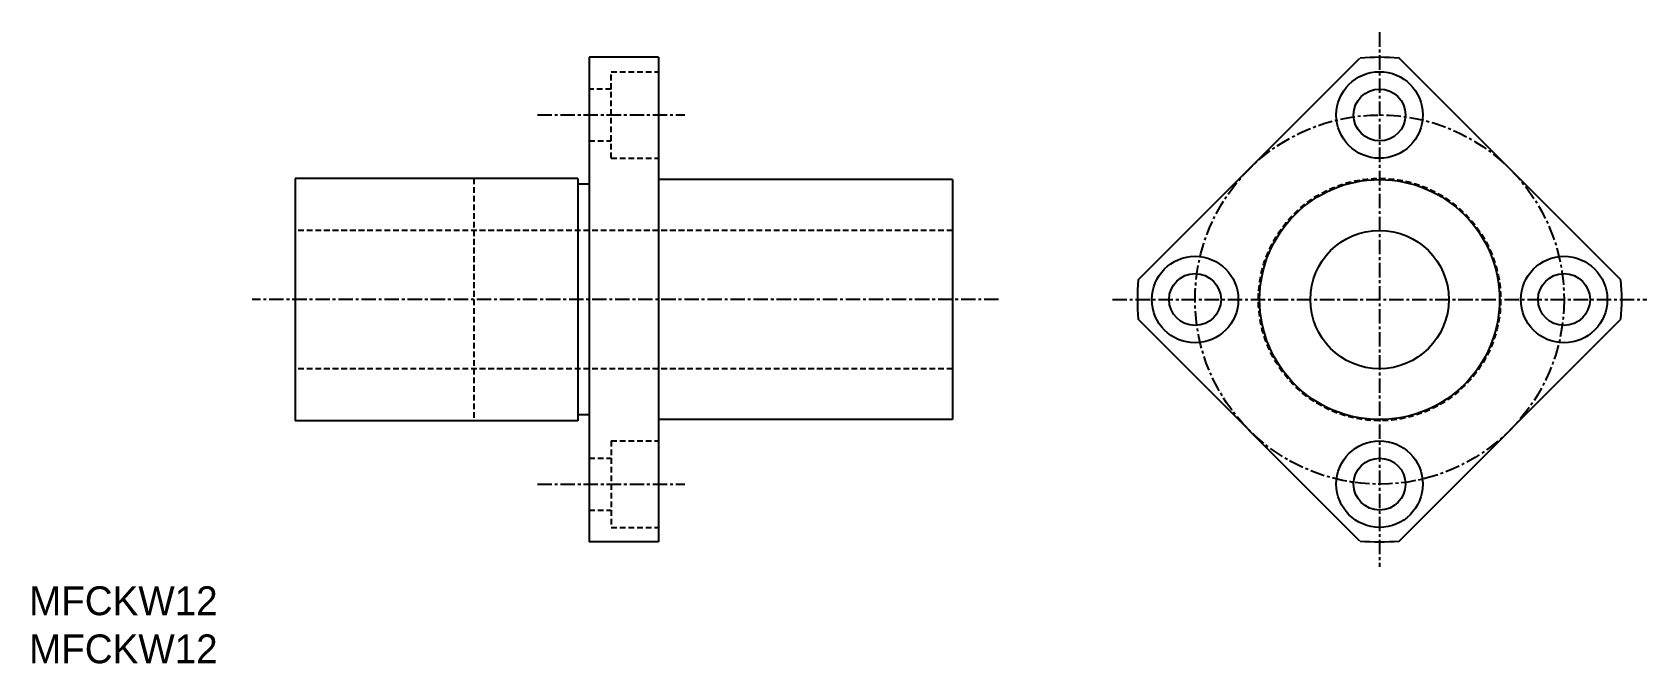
# Model space of a CAD drawing. Extents: x 10 to 150, y 10 to 65.
import ezdxf

# ---------------------------------------------------------------- set-up
doc = ezdxf.new("R2010")
doc.units = 0
doc.linetypes.add('CENTER', pattern=[2, 1.25, -0.25, 0.25, -0.25])
doc.linetypes.add('DASHED', pattern=[0.75, 0.5, -0.25])
doc.layers.get('0').update_dxf_attribs({"linetype": 'CONTINUOUS'})
doc.layers.add('CENTER', color=1, linetype='CENTER')

msp = doc.modelspace()

# ---------------------------------------------------------------- linework, layer by layer
at = {"color": 7, "linetype": 'CONTINUOUS'}
for p, q in [((58.57, 62.53), (58.57, 20.53)), ((64.57, 62.53), (58.57, 62.53)), ((64.57, 62.53), (64.57, 20.53)), ((106.18, 43.23), (125.41, 62.46)), ((148.04, 43.23), (128.81, 62.46)), ((33.07, 52.03), (33.07, 31.03)), ((57.57, 52.03), (33.07, 52.03)), ((57.57, 52.03), (57.57, 31.03)), ((90.07, 51.93), (64.57, 51.93)), ((90.07, 51.93), (90.07, 31.13)), ((58.57, 51.53), (57.57, 51.53)), ((125.41, 20.6), (106.18, 39.83)), ((128.81, 20.6), (148.04, 39.83)), ((57.57, 31.03), (33.07, 31.03)), ((58.57, 31.53), (57.57, 31.53)), ((90.07, 31.13), (64.57, 31.13)), ((64.57, 20.53), (58.57, 20.53))]:
    msp.add_line(p, q, dxfattribs=at)
at = {"color": 3, "linetype": 'DASHED'}
for p, q in [((60.47, 53.78), (60.47, 61.28)), ((60.47, 61.28), (64.57, 61.28)), ((60.47, 59.78), (58.57, 59.78)), ((58.57, 55.28), (60.47, 55.28)), ((60.47, 53.78), (64.57, 53.78)), ((48.57, 52.03), (48.57, 31.03)), ((90.07, 47.53), (33.07, 47.53)), ((90.07, 35.53), (33.07, 35.53)), ((60.47, 29.28), (60.47, 21.78)), ((60.47, 29.28), (64.57, 29.28)), ((58.57, 27.78), (60.47, 27.78)), ((58.57, 23.28), (60.47, 23.28)), ((60.47, 21.78), (64.57, 21.78))]:
    msp.add_line(p, q, dxfattribs=at)
at = {"color": 7, "linetype": 'CONTINUOUS'}
for centre, radius in [((127.11, 57.53), 3.75), ((127.11, 57.53), 2.25), ((127.11, 41.53), 10.4), ((127.11, 41.53), 6), ((111.11, 41.53), 3.75), ((143.11, 41.53), 3.75), ((111.11, 41.53), 2.25), ((143.11, 41.53), 2.25), ((127.11, 25.53), 3.75), ((127.11, 25.53), 2.25)]:
    msp.add_circle(centre, radius, dxfattribs=at)
at = {"color": 3, "linetype": 'DASHED'}
msp.add_circle((127.11, 41.53), 10.5, dxfattribs=at)
at = {"color": 7, "linetype": 'CONTINUOUS'}
for start, end in [(85.3676, 94.6324), (175.3676, 184.6324), (355.3676, 4.6324), (265.3676, 274.6324)]:
    msp.add_arc((127.11, 41.53), 21, start, end, dxfattribs=at)
at = {"layer": 'CENTER', "color": 1, "linetype": 'CENTER'}
for p, q in [((127.11, 64.7), (127.11, 18.36)), ((54.08, 57.53), (66.85, 57.53)), ((94.07, 41.53), (29.35, 41.53)), ((103.94, 41.53), (150.28, 41.53)), ((54.08, 25.53), (66.85, 25.53))]:
    msp.add_line(p, q, dxfattribs=at)
msp.add_circle((127.11, 41.53), 16, dxfattribs=at)

# ---------------------------------------------------------------- texts
at = {"color": 7, "linetype": 'CONTINUOUS'}
for p in [(10, 14.17), (10, 10)]:
    msp.add_text('MFCKW12', height=2.5, dxfattribs=at).set_placement(p)

doc.saveas('drawing.dxf')
